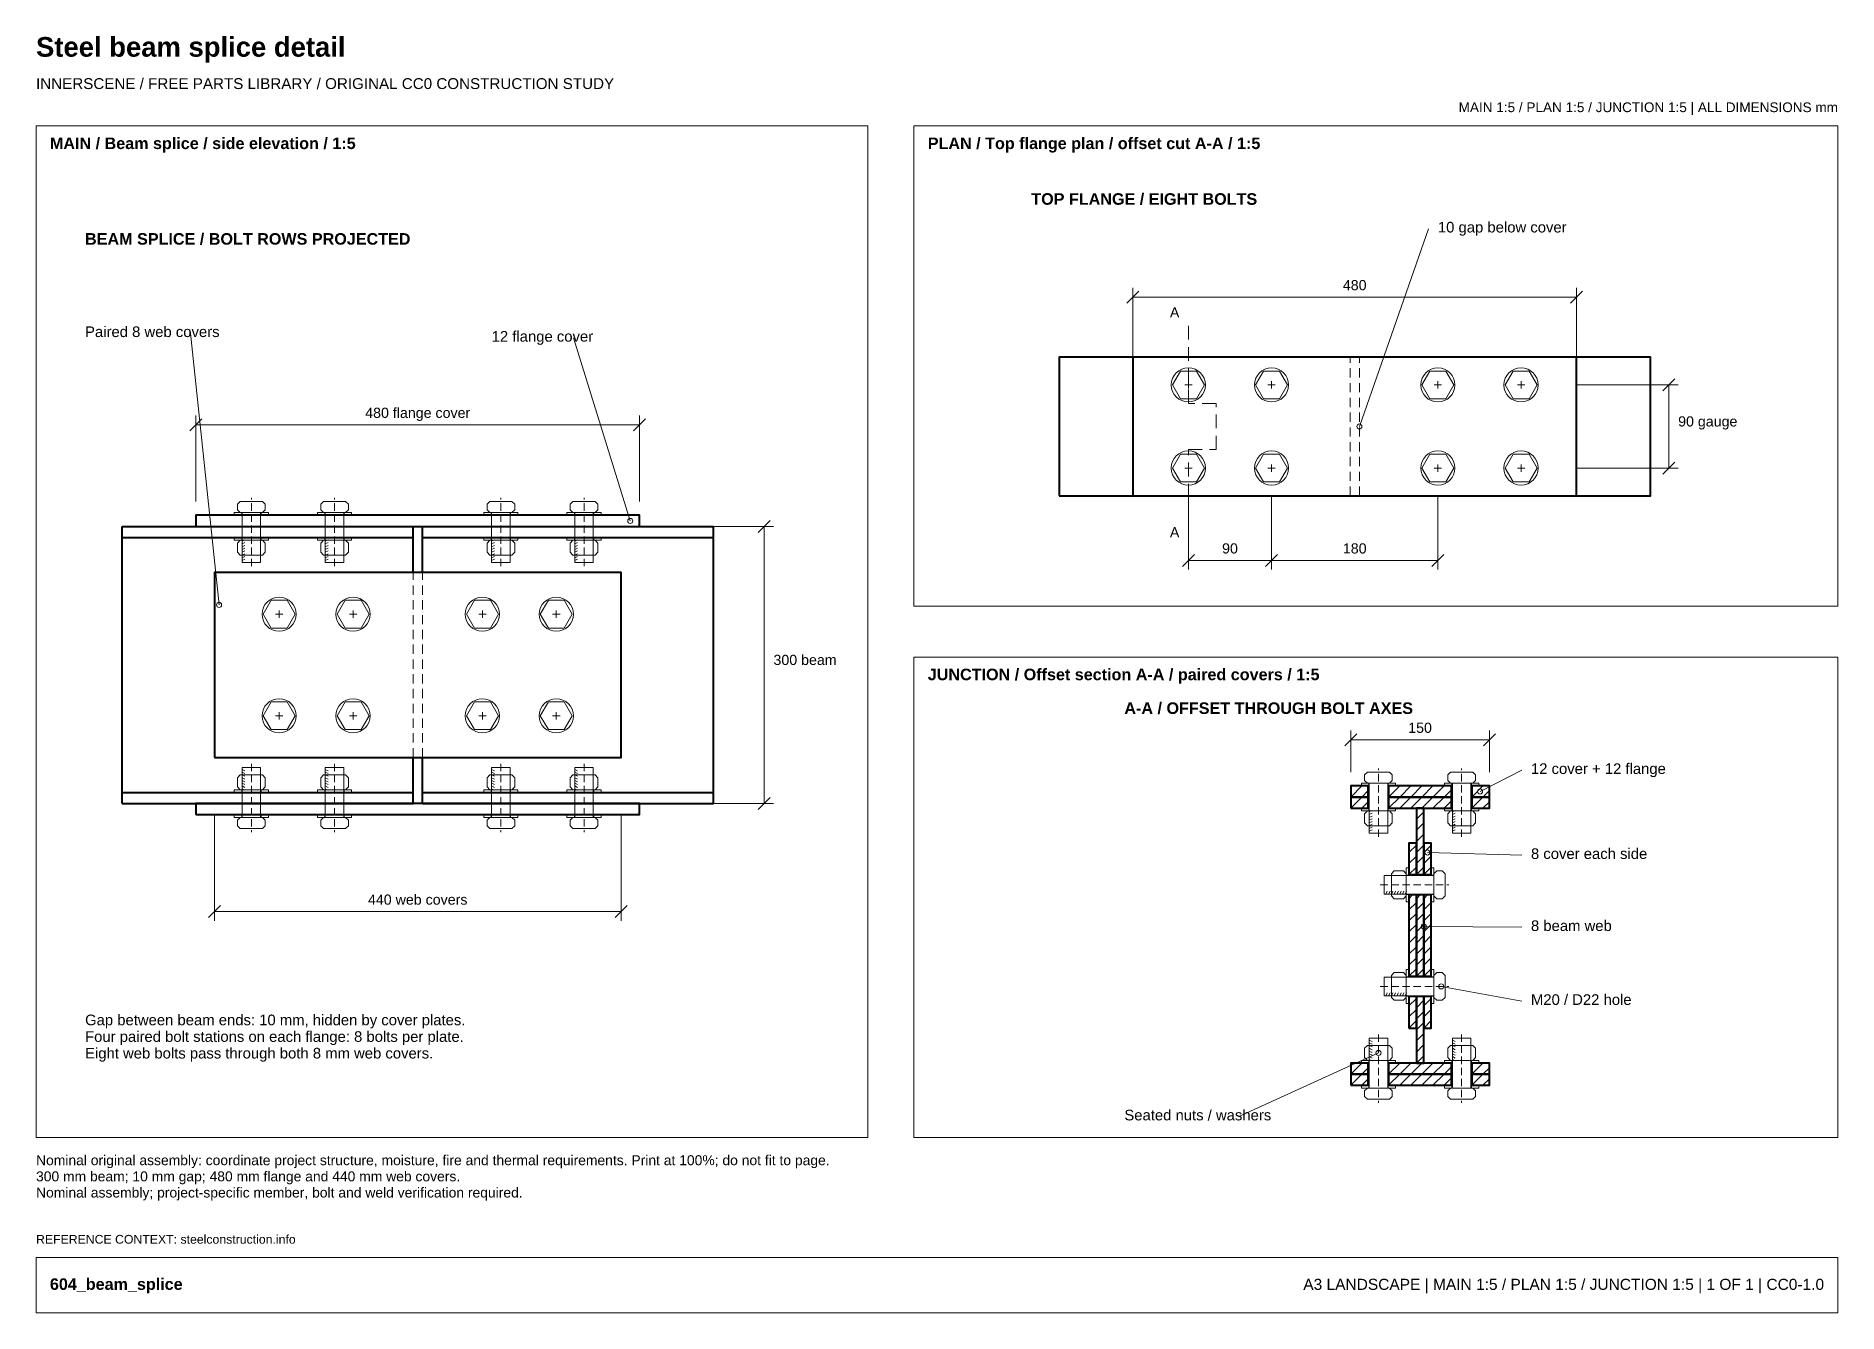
# Paper-space layout 'Layout1' of a CAD drawing. Header units: millimetres. Extents: x 15 to 405, y 10 to 286.
import ezdxf
from ezdxf.enums import TextEntityAlignment as Align

# ---------------------------------------------------------------- set-up
doc = ezdxf.new("R2010")
doc.units = ezdxf.units.MM
for name, color, linetype, lineweight, true_color in [('A-ANNO-BORDER', 7, 'Continuous', 18, 0x7b919e), ('A-ANNO-DIMS', 7, 'Continuous', 15, 0x4c626f), ('A-ANNO-TEXT', 7, 'Continuous', 18, 0x233442), ('A-FIXT', 7, 'Continuous', 20, 0x4d616b), ('A-HATCH', 7, 'Continuous', 13, 0x8d999e), ('A-HIDDEN', 7, 'Continuous', 13, 0x778992), ('A-STRC', 7, 'Continuous', 40, 0x263746)]:
    doc.layers.add(name, color=color, linetype=linetype, lineweight=lineweight, true_color=true_color)
doc.styles.add('SECTION_BOLD', font='arialbd.ttf')
doc.styles.add('SECTION_REGULAR', font='arial.ttf')

psp = doc.layouts.get("Layout1")

# ---------------------------------------------------------------- linework, layer by layer
at = {"layer": 'A-ANNO-BORDER'}
for points in [[(15, 48), (195, 48), (195, 267), (15, 267)], [(205, 163), (405, 163), (405, 267), (205, 267)], [(205, 48), (405, 48), (405, 152), (205, 152)], [(15, 10), (405, 10), (405, 22), (15, 22)]]:
    psp.add_lwpolyline(points, close=True, dxfattribs=at)
at = {"layer": 'A-ANNO-DIMS'}
for p, q in [((301.41, 201.94), (316.41, 244.74)), ((251.11, 228.64), (253.71, 231.24)), ((252.41, 216.94), (252.41, 231.94)), ((347.11, 228.64), (349.71, 231.24)), ((348.41, 216.94), (348.41, 231.94)), ((252.41, 229.94), (348.41, 229.94)), ((264.41, 220.74), (264.41, 223.74)), ((54.61, 163.3), (48.44, 222.11)), ((143.61, 181.5), (131.33, 221.11)), ((264.41, 216.14), (264.41, 219.14)), ((264.41, 211.54), (264.41, 214.54)), ((348.41, 210.94), (370.41, 210.94)), ((367.11, 209.64), (369.71, 212.24)), ((368.41, 192.94), (368.41, 210.94)), ((264.41, 206.94), (264.41, 209.94)), ((265.81, 206.94), (264.41, 206.94)), ((270.41, 206.94), (267.41, 206.94)), ((270.41, 206.14), (270.41, 206.94)), ((48.31, 201), (50.91, 203.6)), ((49.61, 185.7), (49.61, 204.3)), ((144.31, 201), (146.91, 203.6)), ((145.61, 185.7), (145.61, 204.3)), ((270.41, 201.54), (270.41, 204.54)), ((49.61, 202.3), (145.61, 202.3)), ((270.41, 196.94), (270.41, 199.94)), ((264.41, 195.74), (264.41, 196.94)), ((264.41, 196.94), (267.41, 196.94)), ((269.01, 196.94), (270.41, 196.94)), ((264.41, 191.14), (264.41, 194.14)), ((348.41, 192.94), (370.41, 192.94)), ((367.11, 191.64), (369.71, 194.24)), ((264.41, 186.54), (264.41, 189.54)), ((264.41, 186.94), (264.41, 170.94)), ((264.41, 181.94), (264.41, 184.94)), ((282.41, 186.94), (282.41, 170.94)), ((282.41, 186.94), (282.41, 170.94)), ((318.41, 186.94), (318.41, 170.94)), ((161.61, 180.3), (174.61, 180.3)), ((171.31, 179), (173.91, 181.6)), ((172.61, 120.3), (172.61, 180.3)), ((263.11, 171.64), (265.71, 174.24)), ((264.41, 172.94), (282.41, 172.94)), ((281.11, 171.64), (283.71, 174.24)), ((281.11, 171.64), (283.71, 174.24)), ((282.41, 172.94), (318.41, 172.94)), ((317.11, 171.64), (319.71, 174.24)), ((298.25, 132.8), (300.85, 135.4)), ((299.55, 127.1), (299.55, 136.1)), ((299.55, 134.1), (329.55, 134.1)), ((328.25, 132.8), (330.85, 135.4)), ((329.55, 127.1), (329.55, 136.1)), ((327.55, 122.9), (336.55, 127.51)), ((171.31, 119), (173.91, 121.6)), ((53.61, 117.9), (53.61, 94.9)), ((141.61, 117.9), (141.61, 94.9)), ((161.61, 120.3), (174.61, 120.3)), ((316.15, 109.7), (336.55, 109.11)), ((52.31, 95.6), (54.91, 98.2)), ((140.31, 95.6), (142.91, 98.2)), ((53.61, 96.9), (141.61, 96.9)), ((315.35, 93.7), (336.55, 93.51)), ((319.15, 80.7), (336.55, 77.51)), ((305.55, 66.3), (275.3, 52.51))]:
    psp.add_line(p, q, dxfattribs=at)
for centre in [(301.41, 201.94), (143.61, 181.5), (54.61, 163.3), (327.55, 122.9), (316.15, 109.7), (315.35, 93.7), (319.15, 80.7), (305.55, 66.3)]:
    psp.add_circle(centre, 0.55, dxfattribs=at)
at = {"layer": 'A-FIXT'}
for p, q in [((59.61, 177.1), (60.21, 177.4)), ((59.61, 176.5), (60.21, 176.8)), ((59.61, 175.9), (60.21, 176.2)), ((59.61, 175.3), (60.21, 175.6)), ((77.61, 177.1), (78.21, 177.4)), ((77.61, 176.5), (78.21, 176.8)), ((77.61, 175.9), (78.21, 176.2)), ((77.61, 175.3), (78.21, 175.6)), ((113.61, 177.1), (114.21, 177.4)), ((113.61, 176.5), (114.21, 176.8)), ((113.61, 175.9), (114.21, 176.2)), ((113.61, 175.3), (114.21, 175.6)), ((131.61, 177.1), (132.21, 177.4)), ((131.61, 176.5), (132.21, 176.8)), ((131.61, 175.9), (132.21, 176.2)), ((131.61, 175.3), (132.21, 175.6)), ((59.61, 174.7), (60.21, 175)), ((59.61, 174.1), (60.21, 174.4)), ((59.61, 173.5), (60.21, 173.8)), ((59.61, 172.9), (60.21, 173.2)), ((77.61, 174.7), (78.21, 175)), ((77.61, 174.1), (78.21, 174.4)), ((77.61, 173.5), (78.21, 173.8)), ((77.61, 172.9), (78.21, 173.2)), ((113.61, 174.7), (114.21, 175)), ((113.61, 174.1), (114.21, 174.4)), ((113.61, 173.5), (114.21, 173.8)), ((113.61, 172.9), (114.21, 173.2)), ((131.61, 174.7), (132.21, 175)), ((131.61, 174.1), (132.21, 174.4)), ((131.61, 173.5), (132.21, 173.8)), ((131.61, 172.9), (132.21, 173.2)), ((59.61, 127.7), (60.21, 127.4)), ((59.61, 127.1), (60.21, 126.8)), ((59.61, 126.5), (60.21, 126.2)), ((59.61, 125.9), (60.21, 125.6)), ((59.61, 125.3), (60.21, 125)), ((77.61, 127.7), (78.21, 127.4)), ((77.61, 127.1), (78.21, 126.8)), ((77.61, 126.5), (78.21, 126.2)), ((77.61, 125.9), (78.21, 125.6)), ((77.61, 125.3), (78.21, 125)), ((113.61, 127.7), (114.21, 127.4)), ((113.61, 127.1), (114.21, 126.8)), ((113.61, 126.5), (114.21, 126.2)), ((113.61, 125.9), (114.21, 125.6)), ((113.61, 125.3), (114.21, 125)), ((131.61, 127.7), (132.21, 127.4)), ((131.61, 127.1), (132.21, 126.8)), ((131.61, 126.5), (132.21, 126.2)), ((131.61, 125.9), (132.21, 125.6)), ((131.61, 125.3), (132.21, 125)), ((59.61, 124.7), (60.21, 124.4)), ((59.61, 124.1), (60.21, 123.8)), ((59.61, 123.5), (60.21, 123.2)), ((77.61, 124.7), (78.21, 124.4)), ((77.61, 124.1), (78.21, 123.8)), ((77.61, 123.5), (78.21, 123.2)), ((113.61, 124.7), (114.21, 124.4)), ((113.61, 124.1), (114.21, 123.8)), ((113.61, 123.5), (114.21, 123.2)), ((131.61, 124.7), (132.21, 124.4)), ((131.61, 124.1), (132.21, 123.8)), ((131.61, 123.5), (132.21, 123.2)), ((303.55, 118.5), (304.15, 118.8)), ((303.55, 117.9), (304.15, 118.2)), ((303.55, 117.3), (304.15, 117.6)), ((303.55, 116.7), (304.15, 117)), ((321.55, 118.5), (322.15, 118.8)), ((321.55, 117.9), (322.15, 118.2)), ((321.55, 117.3), (322.15, 117.6)), ((321.55, 116.7), (322.15, 117)), ((303.55, 116.1), (304.15, 116.4)), ((303.55, 115.5), (304.15, 115.8)), ((303.55, 114.9), (304.15, 115.2)), ((303.55, 114.3), (304.15, 114.6)), ((321.55, 116.1), (322.15, 116.4)), ((321.55, 115.5), (322.15, 115.8)), ((321.55, 114.9), (322.15, 115.2)), ((321.55, 114.3), (322.15, 114.6)), ((307.15, 100.7), (307.45, 101.3)), ((307.75, 100.7), (308.05, 101.3)), ((308.35, 100.7), (308.65, 101.3)), ((308.95, 100.7), (309.25, 101.3)), ((309.55, 100.7), (309.85, 101.3)), ((310.15, 100.7), (310.45, 101.3)), ((310.75, 100.7), (311.05, 101.3)), ((311.35, 100.7), (311.65, 101.3)), ((307.15, 78.7), (307.45, 79.3)), ((307.75, 78.7), (308.05, 79.3)), ((308.35, 78.7), (308.65, 79.3)), ((308.95, 78.7), (309.25, 79.3)), ((309.55, 78.7), (309.85, 79.3)), ((310.15, 78.7), (310.45, 79.3)), ((310.75, 78.7), (311.05, 79.3)), ((311.35, 78.7), (311.65, 79.3)), ((303.55, 69.1), (304.15, 68.8)), ((303.55, 68.5), (304.15, 68.2)), ((303.55, 67.9), (304.15, 67.6)), ((303.55, 67.3), (304.15, 67)), ((303.55, 66.7), (304.15, 66.4)), ((321.55, 69.1), (322.15, 68.8)), ((321.55, 68.5), (322.15, 68.2)), ((321.55, 67.9), (322.15, 67.6)), ((321.55, 67.3), (322.15, 67)), ((321.55, 66.7), (322.15, 66.4)), ((303.55, 66.1), (304.15, 65.8)), ((303.55, 65.5), (304.15, 65.2)), ((303.55, 64.9), (304.15, 64.6)), ((321.55, 66.1), (322.15, 65.8)), ((321.55, 65.5), (322.15, 65.2)), ((321.55, 64.9), (322.15, 64.6))]:
    psp.add_line(p, q, dxfattribs=at)
for points in [[(267.88, 210.94), (266.15, 213.94), (262.68, 213.94), (260.95, 210.94), (262.68, 207.94), (266.15, 207.94)], [(285.88, 210.94), (284.15, 213.94), (280.68, 213.94), (278.95, 210.94), (280.68, 207.94), (284.15, 207.94)], [(321.88, 210.94), (320.15, 213.94), (316.68, 213.94), (314.95, 210.94), (316.68, 207.94), (320.15, 207.94)], [(339.88, 210.94), (338.15, 213.94), (334.68, 213.94), (332.95, 210.94), (334.68, 207.94), (338.15, 207.94)], [(267.88, 192.94), (266.15, 195.94), (262.68, 195.94), (260.95, 192.94), (262.68, 189.94), (266.15, 189.94)], [(285.88, 192.94), (284.15, 195.94), (280.68, 195.94), (278.95, 192.94), (280.68, 189.94), (284.15, 189.94)], [(321.88, 192.94), (320.15, 195.94), (316.68, 195.94), (314.95, 192.94), (316.68, 189.94), (320.15, 189.94)], [(339.88, 192.94), (338.15, 195.94), (334.68, 195.94), (332.95, 192.94), (334.68, 189.94), (338.15, 189.94)], [(57.91, 182.7), (57.91, 183.3), (59.51, 183.3), (59.51, 182.7)], [(59.21, 183.3), (58.61, 183.9), (58.61, 185.1), (59.21, 185.7), (64.01, 185.7), (64.61, 185.1), (64.61, 183.9), (64.01, 183.3)], [(59.61, 172.5), (59.61, 183.3), (63.61, 183.3), (63.61, 172.5)], [(63.71, 182.7), (63.71, 183.3), (65.31, 183.3), (65.31, 182.7)], [(75.91, 182.7), (75.91, 183.3), (77.51, 183.3), (77.51, 182.7)], [(77.21, 183.3), (76.61, 183.9), (76.61, 185.1), (77.21, 185.7), (82.01, 185.7), (82.61, 185.1), (82.61, 183.9), (82.01, 183.3)], [(77.61, 172.5), (77.61, 183.3), (81.61, 183.3), (81.61, 172.5)], [(81.71, 182.7), (81.71, 183.3), (83.31, 183.3), (83.31, 182.7)], [(111.91, 182.7), (111.91, 183.3), (113.51, 183.3), (113.51, 182.7)], [(113.21, 183.3), (112.61, 183.9), (112.61, 185.1), (113.21, 185.7), (118.01, 185.7), (118.61, 185.1), (118.61, 183.9), (118.01, 183.3)], [(113.61, 172.5), (113.61, 183.3), (117.61, 183.3), (117.61, 172.5)], [(117.71, 182.7), (117.71, 183.3), (119.31, 183.3), (119.31, 182.7)], [(129.91, 182.7), (129.91, 183.3), (131.51, 183.3), (131.51, 182.7)], [(131.21, 183.3), (130.61, 183.9), (130.61, 185.1), (131.21, 185.7), (136.01, 185.7), (136.61, 185.1), (136.61, 183.9), (136.01, 183.3)], [(131.61, 172.5), (131.61, 183.3), (135.61, 183.3), (135.61, 172.5)], [(135.71, 182.7), (135.71, 183.3), (137.31, 183.3), (137.31, 182.7)], [(57.91, 177.3), (57.91, 177.9), (59.51, 177.9), (59.51, 177.3)], [(59.21, 174.1), (58.61, 174.7), (58.61, 176.7), (59.21, 177.3), (64.01, 177.3), (64.61, 176.7), (64.61, 174.7), (64.01, 174.1)], [(63.71, 177.3), (63.71, 177.9), (65.31, 177.9), (65.31, 177.3)], [(75.91, 177.3), (75.91, 177.9), (77.51, 177.9), (77.51, 177.3)], [(77.21, 174.1), (76.61, 174.7), (76.61, 176.7), (77.21, 177.3), (82.01, 177.3), (82.61, 176.7), (82.61, 174.7), (82.01, 174.1)], [(81.71, 177.3), (81.71, 177.9), (83.31, 177.9), (83.31, 177.3)], [(111.91, 177.3), (111.91, 177.9), (113.51, 177.9), (113.51, 177.3)], [(113.21, 174.1), (112.61, 174.7), (112.61, 176.7), (113.21, 177.3), (118.01, 177.3), (118.61, 176.7), (118.61, 174.7), (118.01, 174.1)], [(117.71, 177.3), (117.71, 177.9), (119.31, 177.9), (119.31, 177.3)], [(129.91, 177.3), (129.91, 177.9), (131.51, 177.9), (131.51, 177.3)], [(131.21, 174.1), (130.61, 174.7), (130.61, 176.7), (131.21, 177.3), (136.01, 177.3), (136.61, 176.7), (136.61, 174.7), (136.01, 174.1)], [(135.71, 177.3), (135.71, 177.9), (137.31, 177.9), (137.31, 177.3)], [(71.07, 161.3), (69.34, 164.3), (65.88, 164.3), (64.14, 161.3), (65.88, 158.3), (69.34, 158.3)], [(87.07, 161.3), (85.34, 164.3), (81.88, 164.3), (80.14, 161.3), (81.88, 158.3), (85.34, 158.3)], [(115.07, 161.3), (113.34, 164.3), (109.88, 164.3), (108.14, 161.3), (109.88, 158.3), (113.34, 158.3)], [(131.07, 161.3), (129.34, 164.3), (125.88, 164.3), (124.14, 161.3), (125.88, 158.3), (129.34, 158.3)], [(71.07, 139.3), (69.34, 142.3), (65.88, 142.3), (64.14, 139.3), (65.88, 136.3), (69.34, 136.3)], [(87.07, 139.3), (85.34, 142.3), (81.88, 142.3), (80.14, 139.3), (81.88, 136.3), (85.34, 136.3)], [(115.07, 139.3), (113.34, 142.3), (109.88, 142.3), (108.14, 139.3), (109.88, 136.3), (113.34, 136.3)], [(131.07, 139.3), (129.34, 142.3), (125.88, 142.3), (124.14, 139.3), (125.88, 136.3), (129.34, 136.3)], [(59.21, 126.5), (58.61, 125.9), (58.61, 123.9), (59.21, 123.3), (64.01, 123.3), (64.61, 123.9), (64.61, 125.9), (64.01, 126.5)], [(59.61, 128.1), (59.61, 117.3), (63.61, 117.3), (63.61, 128.1)], [(77.21, 126.5), (76.61, 125.9), (76.61, 123.9), (77.21, 123.3), (82.01, 123.3), (82.61, 123.9), (82.61, 125.9), (82.01, 126.5)], [(77.61, 128.1), (77.61, 117.3), (81.61, 117.3), (81.61, 128.1)], [(113.21, 126.5), (112.61, 125.9), (112.61, 123.9), (113.21, 123.3), (118.01, 123.3), (118.61, 123.9), (118.61, 125.9), (118.01, 126.5)], [(113.61, 128.1), (113.61, 117.3), (117.61, 117.3), (117.61, 128.1)], [(131.21, 126.5), (130.61, 125.9), (130.61, 123.9), (131.21, 123.3), (136.01, 123.3), (136.61, 123.9), (136.61, 125.9), (136.01, 126.5)], [(131.61, 128.1), (131.61, 117.3), (135.61, 117.3), (135.61, 128.1)], [(303.15, 124.7), (302.55, 125.3), (302.55, 126.5), (303.15, 127.1), (307.95, 127.1), (308.55, 126.5), (308.55, 125.3), (307.95, 124.7)], [(321.15, 124.7), (320.55, 125.3), (320.55, 126.5), (321.15, 127.1), (325.95, 127.1), (326.55, 126.5), (326.55, 125.3), (325.95, 124.7)], [(57.91, 123.3), (57.91, 122.7), (59.51, 122.7), (59.51, 123.3)], [(63.71, 123.3), (63.71, 122.7), (65.31, 122.7), (65.31, 123.3)], [(75.91, 123.3), (75.91, 122.7), (77.51, 122.7), (77.51, 123.3)], [(81.71, 123.3), (81.71, 122.7), (83.31, 122.7), (83.31, 123.3)], [(111.91, 123.3), (111.91, 122.7), (113.51, 122.7), (113.51, 123.3)], [(117.71, 123.3), (117.71, 122.7), (119.31, 122.7), (119.31, 123.3)], [(129.91, 123.3), (129.91, 122.7), (131.51, 122.7), (131.51, 123.3)], [(135.71, 123.3), (135.71, 122.7), (137.31, 122.7), (137.31, 123.3)], [(301.85, 124.1), (301.85, 124.7), (303.45, 124.7), (303.45, 124.1)], [(303.55, 113.9), (303.55, 124.7), (307.55, 124.7), (307.55, 113.9)], [(307.65, 124.1), (307.65, 124.7), (309.25, 124.7), (309.25, 124.1)], [(319.85, 124.1), (319.85, 124.7), (321.45, 124.7), (321.45, 124.1)], [(321.55, 113.9), (321.55, 124.7), (325.55, 124.7), (325.55, 113.9)], [(325.65, 124.1), (325.65, 124.7), (327.25, 124.7), (327.25, 124.1)], [(57.91, 117.9), (57.91, 117.3), (59.51, 117.3), (59.51, 117.9)], [(59.21, 117.3), (58.61, 116.7), (58.61, 115.5), (59.21, 114.9), (64.01, 114.9), (64.61, 115.5), (64.61, 116.7), (64.01, 117.3)], [(63.71, 117.9), (63.71, 117.3), (65.31, 117.3), (65.31, 117.9)], [(75.91, 117.9), (75.91, 117.3), (77.51, 117.3), (77.51, 117.9)], [(77.21, 117.3), (76.61, 116.7), (76.61, 115.5), (77.21, 114.9), (82.01, 114.9), (82.61, 115.5), (82.61, 116.7), (82.01, 117.3)], [(81.71, 117.9), (81.71, 117.3), (83.31, 117.3), (83.31, 117.9)], [(111.91, 117.9), (111.91, 117.3), (113.51, 117.3), (113.51, 117.9)], [(113.21, 117.3), (112.61, 116.7), (112.61, 115.5), (113.21, 114.9), (118.01, 114.9), (118.61, 115.5), (118.61, 116.7), (118.01, 117.3)], [(117.71, 117.9), (117.71, 117.3), (119.31, 117.3), (119.31, 117.9)], [(129.91, 117.9), (129.91, 117.3), (131.51, 117.3), (131.51, 117.9)], [(131.21, 117.3), (130.61, 116.7), (130.61, 115.5), (131.21, 114.9), (136.01, 114.9), (136.61, 115.5), (136.61, 116.7), (136.01, 117.3)], [(135.71, 117.9), (135.71, 117.3), (137.31, 117.3), (137.31, 117.9)], [(301.85, 118.7), (301.85, 119.3), (303.45, 119.3), (303.45, 118.7)], [(303.15, 115.5), (302.55, 116.1), (302.55, 118.1), (303.15, 118.7), (307.95, 118.7), (308.55, 118.1), (308.55, 116.1), (307.95, 115.5)], [(307.65, 118.7), (307.65, 119.3), (309.25, 119.3), (309.25, 118.7)], [(319.85, 118.7), (319.85, 119.3), (321.45, 119.3), (321.45, 118.7)], [(321.15, 115.5), (320.55, 116.1), (320.55, 118.1), (321.15, 118.7), (325.95, 118.7), (326.55, 118.1), (326.55, 116.1), (325.95, 115.5)], [(325.65, 118.7), (325.65, 119.3), (327.25, 119.3), (327.25, 118.7)], [(308.35, 100.3), (308.95, 99.7), (310.95, 99.7), (311.55, 100.3), (311.55, 105.1), (310.95, 105.7), (308.95, 105.7), (308.35, 105.1)], [(311.55, 104.8), (312.15, 104.8), (312.15, 106.4), (311.55, 106.4)], [(316.95, 104.8), (317.55, 104.8), (317.55, 106.4), (316.95, 106.4)], [(317.55, 100.3), (318.15, 99.7), (319.35, 99.7), (319.95, 100.3), (319.95, 105.1), (319.35, 105.7), (318.15, 105.7), (317.55, 105.1)], [(306.75, 100.7), (317.55, 100.7), (317.55, 104.7), (306.75, 104.7)], [(311.55, 99), (312.15, 99), (312.15, 100.6), (311.55, 100.6)], [(316.95, 99), (317.55, 99), (317.55, 100.6), (316.95, 100.6)], [(306.75, 78.7), (317.55, 78.7), (317.55, 82.7), (306.75, 82.7)], [(308.35, 78.3), (308.95, 77.7), (310.95, 77.7), (311.55, 78.3), (311.55, 83.1), (310.95, 83.7), (308.95, 83.7), (308.35, 83.1)], [(311.55, 82.8), (312.15, 82.8), (312.15, 84.4), (311.55, 84.4)], [(316.95, 82.8), (317.55, 82.8), (317.55, 84.4), (316.95, 84.4)], [(317.55, 78.3), (318.15, 77.7), (319.35, 77.7), (319.95, 78.3), (319.95, 83.1), (319.35, 83.7), (318.15, 83.7), (317.55, 83.1)], [(311.55, 77), (312.15, 77), (312.15, 78.6), (311.55, 78.6)], [(316.95, 77), (317.55, 77), (317.55, 78.6), (316.95, 78.6)], [(303.15, 67.9), (302.55, 67.3), (302.55, 65.3), (303.15, 64.7), (307.95, 64.7), (308.55, 65.3), (308.55, 67.3), (307.95, 67.9)], [(303.55, 69.5), (303.55, 58.7), (307.55, 58.7), (307.55, 69.5)], [(321.15, 67.9), (320.55, 67.3), (320.55, 65.3), (321.15, 64.7), (325.95, 64.7), (326.55, 65.3), (326.55, 67.3), (325.95, 67.9)], [(321.55, 69.5), (321.55, 58.7), (325.55, 58.7), (325.55, 69.5)], [(301.85, 64.7), (301.85, 64.1), (303.45, 64.1), (303.45, 64.7)], [(307.65, 64.7), (307.65, 64.1), (309.25, 64.1), (309.25, 64.7)], [(319.85, 64.7), (319.85, 64.1), (321.45, 64.1), (321.45, 64.7)], [(325.65, 64.7), (325.65, 64.1), (327.25, 64.1), (327.25, 64.7)], [(301.85, 59.3), (301.85, 58.7), (303.45, 58.7), (303.45, 59.3)], [(303.15, 58.7), (302.55, 58.1), (302.55, 56.9), (303.15, 56.3), (307.95, 56.3), (308.55, 56.9), (308.55, 58.1), (307.95, 58.7)], [(307.65, 59.3), (307.65, 58.7), (309.25, 58.7), (309.25, 59.3)], [(319.85, 59.3), (319.85, 58.7), (321.45, 58.7), (321.45, 59.3)], [(321.15, 58.7), (320.55, 58.1), (320.55, 56.9), (321.15, 56.3), (325.95, 56.3), (326.55, 56.9), (326.55, 58.1), (325.95, 58.7)], [(325.65, 59.3), (325.65, 58.7), (327.25, 58.7), (327.25, 59.3)]]:
    psp.add_lwpolyline(points, close=True, dxfattribs=at)
for centre in [(264.41, 210.94), (282.41, 210.94), (318.41, 210.94), (336.41, 210.94), (264.41, 192.94), (282.41, 192.94), (318.41, 192.94), (336.41, 192.94), (67.61, 161.3), (83.61, 161.3), (111.61, 161.3), (127.61, 161.3), (67.61, 139.3), (83.61, 139.3), (111.61, 139.3), (127.61, 139.3)]:
    psp.add_circle(centre, 3.7, dxfattribs=at)
at = {"layer": 'A-HATCH'}
for p, q in [((299.55, 121.7), (301.95, 124.1)), ((299.55, 124.1), (299.55, 124.1)), ((299.55, 119.3), (301.95, 121.7)), ((299.55, 121.7), (299.55, 121.7)), ((301.95, 121.7), (303.35, 123.1)), ((307.75, 121.7), (310.15, 124.1)), ((307.75, 124.1), (307.75, 124.1)), ((307.75, 119.3), (310.15, 121.7)), ((307.75, 121.7), (307.75, 121.7)), ((310.15, 121.7), (312.55, 124.1)), ((310.15, 119.3), (312.55, 121.7)), ((312.55, 121.7), (314.95, 124.1)), ((312.55, 119.3), (314.95, 121.7)), ((314.95, 121.7), (317.35, 124.1)), ((314.95, 119.3), (317.35, 121.7)), ((317.35, 121.7), (319.75, 124.1)), ((317.35, 119.3), (319.75, 121.7)), ((319.75, 121.7), (321.35, 123.3)), ((319.75, 119.3), (321.35, 120.9)), ((325.75, 121.7), (328.15, 124.1)), ((325.75, 124.1), (325.75, 124.1)), ((325.75, 119.3), (328.15, 121.7)), ((325.75, 121.7), (325.75, 121.7)), ((328.15, 121.7), (329.55, 123.1)), ((301.95, 119.3), (303.35, 120.7)), ((313.75, 119.3), (313.75, 119.3)), ((313.75, 116.9), (315.35, 118.5)), ((328.15, 119.3), (329.55, 120.7)), ((313.75, 114.5), (315.35, 116.1)), ((313.75, 112.1), (315.35, 113.7)), ((312.15, 109.7), (313.75, 111.3)), ((313.75, 109.7), (315.35, 111.3)), ((315.35, 109.7), (316.95, 111.3)), ((312.15, 107.3), (313.75, 108.9)), ((312.15, 104.9), (313.75, 106.5)), ((313.75, 107.3), (315.35, 108.9)), ((313.75, 104.9), (315.35, 106.5)), ((315.35, 107.3), (316.95, 108.9)), ((315.35, 104.9), (316.95, 106.5)), ((312.15, 99.7), (312.95, 100.5)), ((312.15, 97.3), (313.75, 98.9)), ((313.75, 99.7), (314.55, 100.5)), ((313.75, 97.3), (315.35, 98.9)), ((315.35, 99.7), (316.15, 100.5)), ((315.35, 97.3), (316.95, 98.9)), ((312.15, 94.9), (313.75, 96.5)), ((312.15, 92.5), (313.75, 94.1)), ((313.75, 94.9), (315.35, 96.5)), ((313.75, 92.5), (315.35, 94.1)), ((315.35, 94.9), (316.95, 96.5)), ((315.35, 92.5), (316.95, 94.1)), ((312.15, 90.1), (313.75, 91.7)), ((313.75, 90.1), (315.35, 91.7)), ((315.35, 90.1), (316.95, 91.7)), ((312.15, 87.7), (313.75, 89.3)), ((312.15, 85.3), (313.75, 86.9)), ((313.75, 87.7), (315.35, 89.3)), ((313.75, 85.3), (315.35, 86.9)), ((315.35, 87.7), (316.95, 89.3)), ((315.35, 85.3), (316.95, 86.9)), ((312.15, 82.9), (313.75, 84.5)), ((313.75, 82.9), (315.35, 84.5)), ((315.35, 82.9), (316.95, 84.5)), ((312.15, 76.5), (313.75, 78.1)), ((313.75, 78.5), (313.75, 78.5)), ((315.35, 76.5), (316.95, 78.1)), ((312.15, 74.1), (313.75, 75.7)), ((313.75, 76.1), (315.35, 77.7)), ((313.75, 73.7), (315.35, 75.3)), ((315.35, 74.1), (316.95, 75.7)), ((312.15, 71.7), (313.75, 73.3)), ((313.75, 71.3), (315.35, 72.9)), ((313.75, 68.9), (315.35, 70.5)), ((315.35, 71.7), (316.95, 73.3)), ((313.75, 66.5), (315.35, 68.1)), ((299.55, 61.7), (301.95, 64.1)), ((299.55, 64.1), (299.55, 64.1)), ((301.95, 61.7), (303.35, 63.1)), ((307.75, 61.7), (310.15, 64.1)), ((307.75, 64.1), (307.75, 64.1)), ((310.15, 61.7), (312.55, 64.1)), ((312.55, 61.7), (314.95, 64.1)), ((313.75, 64.1), (315.35, 65.7)), ((314.95, 61.7), (317.35, 64.1)), ((317.35, 61.7), (319.75, 64.1)), ((319.75, 61.7), (321.35, 63.3)), ((325.75, 61.7), (328.15, 64.1)), ((325.75, 64.1), (325.75, 64.1)), ((328.15, 61.7), (329.55, 63.1)), ((299.55, 59.3), (301.95, 61.7)), ((299.55, 61.7), (299.55, 61.7)), ((301.95, 59.3), (303.35, 60.7)), ((307.75, 59.3), (310.15, 61.7)), ((307.75, 61.7), (307.75, 61.7)), ((310.15, 59.3), (312.55, 61.7)), ((312.55, 59.3), (314.95, 61.7)), ((314.95, 59.3), (317.35, 61.7)), ((317.35, 59.3), (319.75, 61.7)), ((319.75, 59.3), (321.35, 60.9)), ((325.75, 59.3), (328.15, 61.7)), ((325.75, 61.7), (325.75, 61.7)), ((328.15, 59.3), (329.55, 60.7))]:
    psp.add_line(p, q, dxfattribs=at)
at = {"layer": 'A-HIDDEN'}
for p, q in [((299.41, 215.74), (299.41, 216.94)), ((299.41, 212.54), (299.41, 214.54)), ((301.41, 215.74), (301.41, 216.94)), ((301.41, 212.54), (301.41, 214.54)), ((263.61, 210.94), (265.21, 210.94)), ((264.41, 210.14), (264.41, 211.74)), ((281.61, 210.94), (283.21, 210.94)), ((282.41, 210.14), (282.41, 211.74)), ((299.41, 209.34), (299.41, 211.34)), ((301.41, 209.34), (301.41, 211.34)), ((317.61, 210.94), (319.21, 210.94)), ((318.41, 210.14), (318.41, 211.74)), ((335.61, 210.94), (337.21, 210.94)), ((336.41, 210.14), (336.41, 211.74)), ((299.41, 206.14), (299.41, 208.14)), ((301.41, 206.14), (301.41, 208.14)), ((299.41, 202.94), (299.41, 204.94)), ((301.41, 202.94), (301.41, 204.94)), ((299.41, 199.74), (299.41, 201.74)), ((301.41, 199.74), (301.41, 201.74)), ((299.41, 196.54), (299.41, 198.54)), ((299.41, 193.34), (299.41, 195.34)), ((301.41, 196.54), (301.41, 198.54)), ((301.41, 193.34), (301.41, 195.34)), ((263.61, 192.94), (265.21, 192.94)), ((264.41, 192.14), (264.41, 193.74)), ((281.61, 192.94), (283.21, 192.94)), ((282.41, 192.14), (282.41, 193.74)), ((299.41, 190.14), (299.41, 192.14)), ((301.41, 190.14), (301.41, 192.14)), ((317.61, 192.94), (319.21, 192.94)), ((318.41, 192.14), (318.41, 193.74)), ((335.61, 192.94), (337.21, 192.94)), ((336.41, 192.14), (336.41, 193.74)), ((299.41, 186.94), (299.41, 188.94)), ((301.41, 186.94), (301.41, 188.94)), ((61.61, 186.1), (61.61, 186.5)), ((61.61, 183.7), (61.61, 185.3)), ((79.61, 186.1), (79.61, 186.5)), ((79.61, 183.7), (79.61, 185.3)), ((115.61, 186.1), (115.61, 186.5)), ((115.61, 183.7), (115.61, 185.3)), ((133.61, 186.1), (133.61, 186.5)), ((133.61, 183.7), (133.61, 185.3)), ((61.61, 181.3), (61.61, 182.9)), ((61.61, 178.9), (61.61, 180.5)), ((79.61, 181.3), (79.61, 182.9)), ((79.61, 178.9), (79.61, 180.5)), ((115.61, 181.3), (115.61, 182.9)), ((115.61, 178.9), (115.61, 180.5)), ((133.61, 181.3), (133.61, 182.9)), ((133.61, 178.9), (133.61, 180.5)), ((61.61, 176.5), (61.61, 178.1)), ((61.61, 174.1), (61.61, 175.7)), ((79.61, 176.5), (79.61, 178.1)), ((79.61, 174.1), (79.61, 175.7)), ((115.61, 176.5), (115.61, 178.1)), ((115.61, 174.1), (115.61, 175.7)), ((133.61, 176.5), (133.61, 178.1)), ((133.61, 174.1), (133.61, 175.7)), ((61.61, 171.7), (61.61, 173.3)), ((79.61, 171.7), (79.61, 173.3)), ((115.61, 171.7), (115.61, 173.3)), ((133.61, 171.7), (133.61, 173.3)), ((96.61, 168.7), (96.61, 170.3)), ((98.61, 168.7), (98.61, 170.3)), ((96.61, 165.5), (96.61, 167.5)), ((96.61, 162.3), (96.61, 164.3)), ((98.61, 165.5), (98.61, 167.5)), ((98.61, 162.3), (98.61, 164.3)), ((66.81, 161.3), (68.41, 161.3)), ((67.61, 160.5), (67.61, 162.1)), ((82.81, 161.3), (84.41, 161.3)), ((83.61, 160.5), (83.61, 162.1)), ((96.61, 159.1), (96.61, 161.1)), ((98.61, 159.1), (98.61, 161.1)), ((110.81, 161.3), (112.41, 161.3)), ((111.61, 160.5), (111.61, 162.1)), ((126.81, 161.3), (128.41, 161.3)), ((127.61, 160.5), (127.61, 162.1)), ((96.61, 155.9), (96.61, 157.9)), ((98.61, 155.9), (98.61, 157.9)), ((96.61, 152.7), (96.61, 154.7)), ((98.61, 152.7), (98.61, 154.7)), ((96.61, 149.5), (96.61, 151.5)), ((96.61, 146.3), (96.61, 148.3)), ((98.61, 149.5), (98.61, 151.5)), ((98.61, 146.3), (98.61, 148.3)), ((96.61, 143.1), (96.61, 145.1)), ((98.61, 143.1), (98.61, 145.1)), ((96.61, 139.9), (96.61, 141.9)), ((98.61, 139.9), (98.61, 141.9)), ((66.81, 139.3), (68.41, 139.3)), ((67.61, 138.5), (67.61, 140.1)), ((82.81, 139.3), (84.41, 139.3)), ((83.61, 138.5), (83.61, 140.1)), ((96.61, 136.7), (96.61, 138.7)), ((98.61, 136.7), (98.61, 138.7)), ((110.81, 139.3), (112.41, 139.3)), ((111.61, 138.5), (111.61, 140.1)), ((126.81, 139.3), (128.41, 139.3)), ((127.61, 138.5), (127.61, 140.1)), ((96.61, 133.5), (96.61, 135.5)), ((98.61, 133.5), (98.61, 135.5)), ((61.61, 128.9), (61.61, 127.3)), ((79.61, 128.9), (79.61, 127.3)), ((96.61, 130.3), (96.61, 132.3)), ((98.61, 130.3), (98.61, 132.3)), ((115.61, 128.9), (115.61, 127.3)), ((133.61, 128.9), (133.61, 127.3)), ((61.61, 126.5), (61.61, 124.9)), ((79.61, 126.5), (79.61, 124.9)), ((115.61, 126.5), (115.61, 124.9)), ((133.61, 126.5), (133.61, 124.9)), ((305.55, 127.5), (305.55, 127.9)), ((305.55, 125.1), (305.55, 126.7)), ((323.55, 127.5), (323.55, 127.9)), ((323.55, 125.1), (323.55, 126.7)), ((61.61, 124.1), (61.61, 122.5)), ((61.61, 121.7), (61.61, 120.1)), ((79.61, 124.1), (79.61, 122.5)), ((79.61, 121.7), (79.61, 120.1)), ((115.61, 124.1), (115.61, 122.5)), ((115.61, 121.7), (115.61, 120.1)), ((133.61, 124.1), (133.61, 122.5)), ((133.61, 121.7), (133.61, 120.1)), ((305.55, 122.7), (305.55, 124.3)), ((305.55, 120.3), (305.55, 121.9)), ((323.55, 122.7), (323.55, 124.3)), ((323.55, 120.3), (323.55, 121.9)), ((61.61, 119.3), (61.61, 117.7)), ((79.61, 119.3), (79.61, 117.7)), ((115.61, 119.3), (115.61, 117.7)), ((133.61, 119.3), (133.61, 117.7)), ((305.55, 117.9), (305.55, 119.5)), ((305.55, 115.5), (305.55, 117.1)), ((323.55, 117.9), (323.55, 119.5)), ((323.55, 115.5), (323.55, 117.1)), ((61.61, 116.9), (61.61, 115.3)), ((61.61, 114.5), (61.61, 114.1)), ((79.61, 116.9), (79.61, 115.3)), ((79.61, 114.5), (79.61, 114.1)), ((115.61, 116.9), (115.61, 115.3)), ((115.61, 114.5), (115.61, 114.1)), ((133.61, 116.9), (133.61, 115.3)), ((133.61, 114.5), (133.61, 114.1)), ((305.55, 113.1), (305.55, 114.7)), ((323.55, 113.1), (323.55, 114.7)), ((305.95, 102.7), (307.55, 102.7)), ((308.35, 102.7), (309.95, 102.7)), ((310.75, 102.7), (312.35, 102.7)), ((313.15, 102.7), (314.75, 102.7)), ((315.55, 102.7), (317.15, 102.7)), ((317.95, 102.7), (319.55, 102.7)), ((320.35, 102.7), (320.75, 102.7)), ((305.95, 80.7), (307.55, 80.7)), ((308.35, 80.7), (309.95, 80.7)), ((310.75, 80.7), (312.35, 80.7)), ((313.15, 80.7), (314.75, 80.7)), ((315.55, 80.7), (317.15, 80.7)), ((317.95, 80.7), (319.55, 80.7)), ((320.35, 80.7), (320.75, 80.7)), ((305.55, 70.3), (305.55, 68.7)), ((323.55, 70.3), (323.55, 68.7)), ((305.55, 67.9), (305.55, 66.3)), ((323.55, 67.9), (323.55, 66.3)), ((305.55, 65.5), (305.55, 63.9)), ((305.55, 63.1), (305.55, 61.5)), ((323.55, 65.5), (323.55, 63.9)), ((323.55, 63.1), (323.55, 61.5)), ((305.55, 60.7), (305.55, 59.1)), ((323.55, 60.7), (323.55, 59.1)), ((305.55, 58.3), (305.55, 56.7)), ((305.55, 55.9), (305.55, 55.5)), ((323.55, 58.3), (323.55, 56.7)), ((323.55, 55.9), (323.55, 55.5))]:
    psp.add_line(p, q, dxfattribs=at)
at = {"layer": 'A-STRC'}
for p, q in [((33.61, 180.3), (96.61, 180.3)), ((33.61, 120.3), (33.61, 180.3)), ((96.61, 170.3), (96.61, 180.3)), ((98.61, 180.3), (161.61, 180.3)), ((98.61, 170.3), (98.61, 180.3)), ((161.61, 120.3), (161.61, 180.3)), ((33.61, 177.9), (96.61, 177.9)), ((98.61, 177.9), (161.61, 177.9)), ((96.61, 120.3), (96.61, 130.3)), ((98.61, 120.3), (98.61, 130.3)), ((33.61, 122.7), (96.61, 122.7)), ((98.61, 122.7), (161.61, 122.7)), ((33.61, 120.3), (96.61, 120.3)), ((98.61, 120.3), (161.61, 120.3))]:
    psp.add_line(p, q, dxfattribs=at)
for points in [[(236.41, 186.94), (364.41, 186.94), (364.41, 216.94), (236.41, 216.94)], [(252.41, 186.94), (348.41, 186.94), (348.41, 216.94), (252.41, 216.94)], [(49.61, 180.3), (145.61, 180.3), (145.61, 182.7), (49.61, 182.7)], [(53.61, 130.3), (141.61, 130.3), (141.61, 170.3), (53.61, 170.3)], [(299.55, 121.7), (303.35, 121.7), (303.35, 124.1), (299.55, 124.1)], [(299.55, 119.3), (303.35, 119.3), (303.35, 121.7), (299.55, 121.7)], [(307.75, 121.7), (321.35, 121.7), (321.35, 124.1), (307.75, 124.1)], [(307.75, 119.3), (321.35, 119.3), (321.35, 121.7), (307.75, 121.7)], [(325.75, 121.7), (329.55, 121.7), (329.55, 124.1), (325.75, 124.1)], [(325.75, 119.3), (329.55, 119.3), (329.55, 121.7), (325.75, 121.7)], [(49.61, 117.9), (145.61, 117.9), (145.61, 120.3), (49.61, 120.3)], [(313.75, 104.9), (315.35, 104.9), (315.35, 119.3), (313.75, 119.3)], [(312.15, 104.9), (313.75, 104.9), (313.75, 111.7), (312.15, 111.7)], [(315.35, 104.9), (316.95, 104.9), (316.95, 111.7), (315.35, 111.7)], [(312.15, 82.9), (313.75, 82.9), (313.75, 100.5), (312.15, 100.5)], [(313.75, 82.9), (315.35, 82.9), (315.35, 100.5), (313.75, 100.5)], [(315.35, 82.9), (316.95, 82.9), (316.95, 100.5), (315.35, 100.5)], [(312.15, 71.7), (313.75, 71.7), (313.75, 78.5), (312.15, 78.5)], [(313.75, 64.1), (315.35, 64.1), (315.35, 78.5), (313.75, 78.5)], [(315.35, 71.7), (316.95, 71.7), (316.95, 78.5), (315.35, 78.5)], [(299.55, 61.7), (303.35, 61.7), (303.35, 64.1), (299.55, 64.1)], [(307.75, 61.7), (321.35, 61.7), (321.35, 64.1), (307.75, 64.1)], [(325.75, 61.7), (329.55, 61.7), (329.55, 64.1), (325.75, 64.1)], [(299.55, 59.3), (303.35, 59.3), (303.35, 61.7), (299.55, 61.7)], [(307.75, 59.3), (321.35, 59.3), (321.35, 61.7), (307.75, 61.7)], [(325.75, 59.3), (329.55, 59.3), (329.55, 61.7), (325.75, 61.7)]]:
    psp.add_lwpolyline(points, close=True, dxfattribs=at)

# ---------------------------------------------------------------- texts
at = {"layer": 'A-ANNO-DIMS', "style": 'SECTION_REGULAR'}
for s, p in [('480', (300.41, 231.44)), ('480 flange cover', (97.61, 203.8)), ('90', (273.41, 174.44)), ('180', (300.41, 174.44)), ('150', (314.55, 135.6)), ('440 web covers', (97.61, 98.4))]:
    psp.add_text(s, height=2.2, dxfattribs=at).set_placement(p, align=Align.CENTER)
for s, p in [('90 gauge', (370.41, 201.94)), ('300 beam', (174.61, 150.3))]:
    psp.add_text(s, height=2.2, dxfattribs=at).set_placement(p)
at = {"layer": 'A-ANNO-TEXT'}
for s, height, style, p in [('Steel beam splice detail', 4.25, 'SECTION_BOLD', (15, 282)), ('INNERSCENE / FREE PARTS LIBRARY / ORIGINAL CC0 CONSTRUCTION STUDY', 2.35, 'SECTION_REGULAR', (15, 275)), ('MAIN / Beam splice / side elevation / 1:5', 2.5, 'SECTION_BOLD', (18, 262)), ('PLAN / Top flange plan / offset cut A-A / 1:5', 2.5, 'SECTION_BOLD', (208, 262)), ('TOP FLANGE / EIGHT BOLTS', 2.5, 'SECTION_BOLD', (230.41, 249.94)), ('10 gap below cover', 2.3, 'SECTION_REGULAR', (318.41, 243.94)), ('BEAM SPLICE / BOLT ROWS PROJECTED', 2.5, 'SECTION_BOLD', (25.61, 241.3)), ('A', 2.2, 'SECTION_REGULAR', (260.41, 225.54)), ('Paired 8 web covers', 2.3, 'SECTION_REGULAR', (25.61, 221.3)), ('12 flange cover', 2.3, 'SECTION_REGULAR', (113.61, 220.3)), ('A', 2.2, 'SECTION_REGULAR', (260.41, 177.94)), ('JUNCTION / Offset section A-A / paired covers / 1:5', 2.5, 'SECTION_BOLD', (208, 147)), ('A-A / OFFSET THROUGH BOLT AXES', 2.5, 'SECTION_BOLD', (250.55, 139.7)), ('12 cover + 12 flange', 2.3, 'SECTION_REGULAR', (338.55, 126.7)), ('8 cover each side', 2.3, 'SECTION_REGULAR', (338.55, 108.3)), ('8 beam web', 2.3, 'SECTION_REGULAR', (338.55, 92.7)), ('M20 / D22 hole', 2.3, 'SECTION_REGULAR', (338.55, 76.7)), ('Gap between beam ends: 10 mm, hidden by cover plates.', 2.3, 'SECTION_REGULAR', (25.61, 72.3)), ('Four paired bolt stations on each flange: 8 bolts per plate.', 2.3, 'SECTION_REGULAR', (25.61, 68.7)), ('Eight web bolts pass through both 8 mm web covers.', 2.3, 'SECTION_REGULAR', (25.61, 65.1)), ('Seated nuts / washers', 2.3, 'SECTION_REGULAR', (250.55, 51.7)), ('Nominal original assembly: coordinate project structure, moisture, fire and thermal requirements. Print at 100%; do not fit to page.', 2.15, 'SECTION_REGULAR', (15, 42)), ('300 mm beam; 10 mm gap; 480 mm flange and 440 mm web covers.', 2.15, 'SECTION_REGULAR', (15, 38.5)), ('Nominal assembly; project-specific member, bolt and weld verification required.', 2.15, 'SECTION_REGULAR', (15, 35)), ('REFERENCE CONTEXT: steelconstruction.info', 1.9, 'SECTION_REGULAR', (15, 25)), ('604_beam_splice', 2.5, 'SECTION_BOLD', (18, 15))]:
    psp.add_text(s, height=height, dxfattribs=dict(at, style=style)).set_placement(p)
at = {"layer": 'A-ANNO-TEXT', "style": 'SECTION_REGULAR'}
for s, height, p in [('MAIN 1:5 / PLAN 1:5 / JUNCTION 1:5 | ALL DIMENSIONS mm', 2.1, (405, 270)), ('A3 LANDSCAPE | MAIN 1:5 / PLAN 1:5 / JUNCTION 1:5 | 1 OF 1 | CC0-1.0', 2.4, (402, 15))]:
    psp.add_text(s, height=height, dxfattribs=at).set_placement(p, align=Align.RIGHT)

doc.saveas('drawing.dxf')
